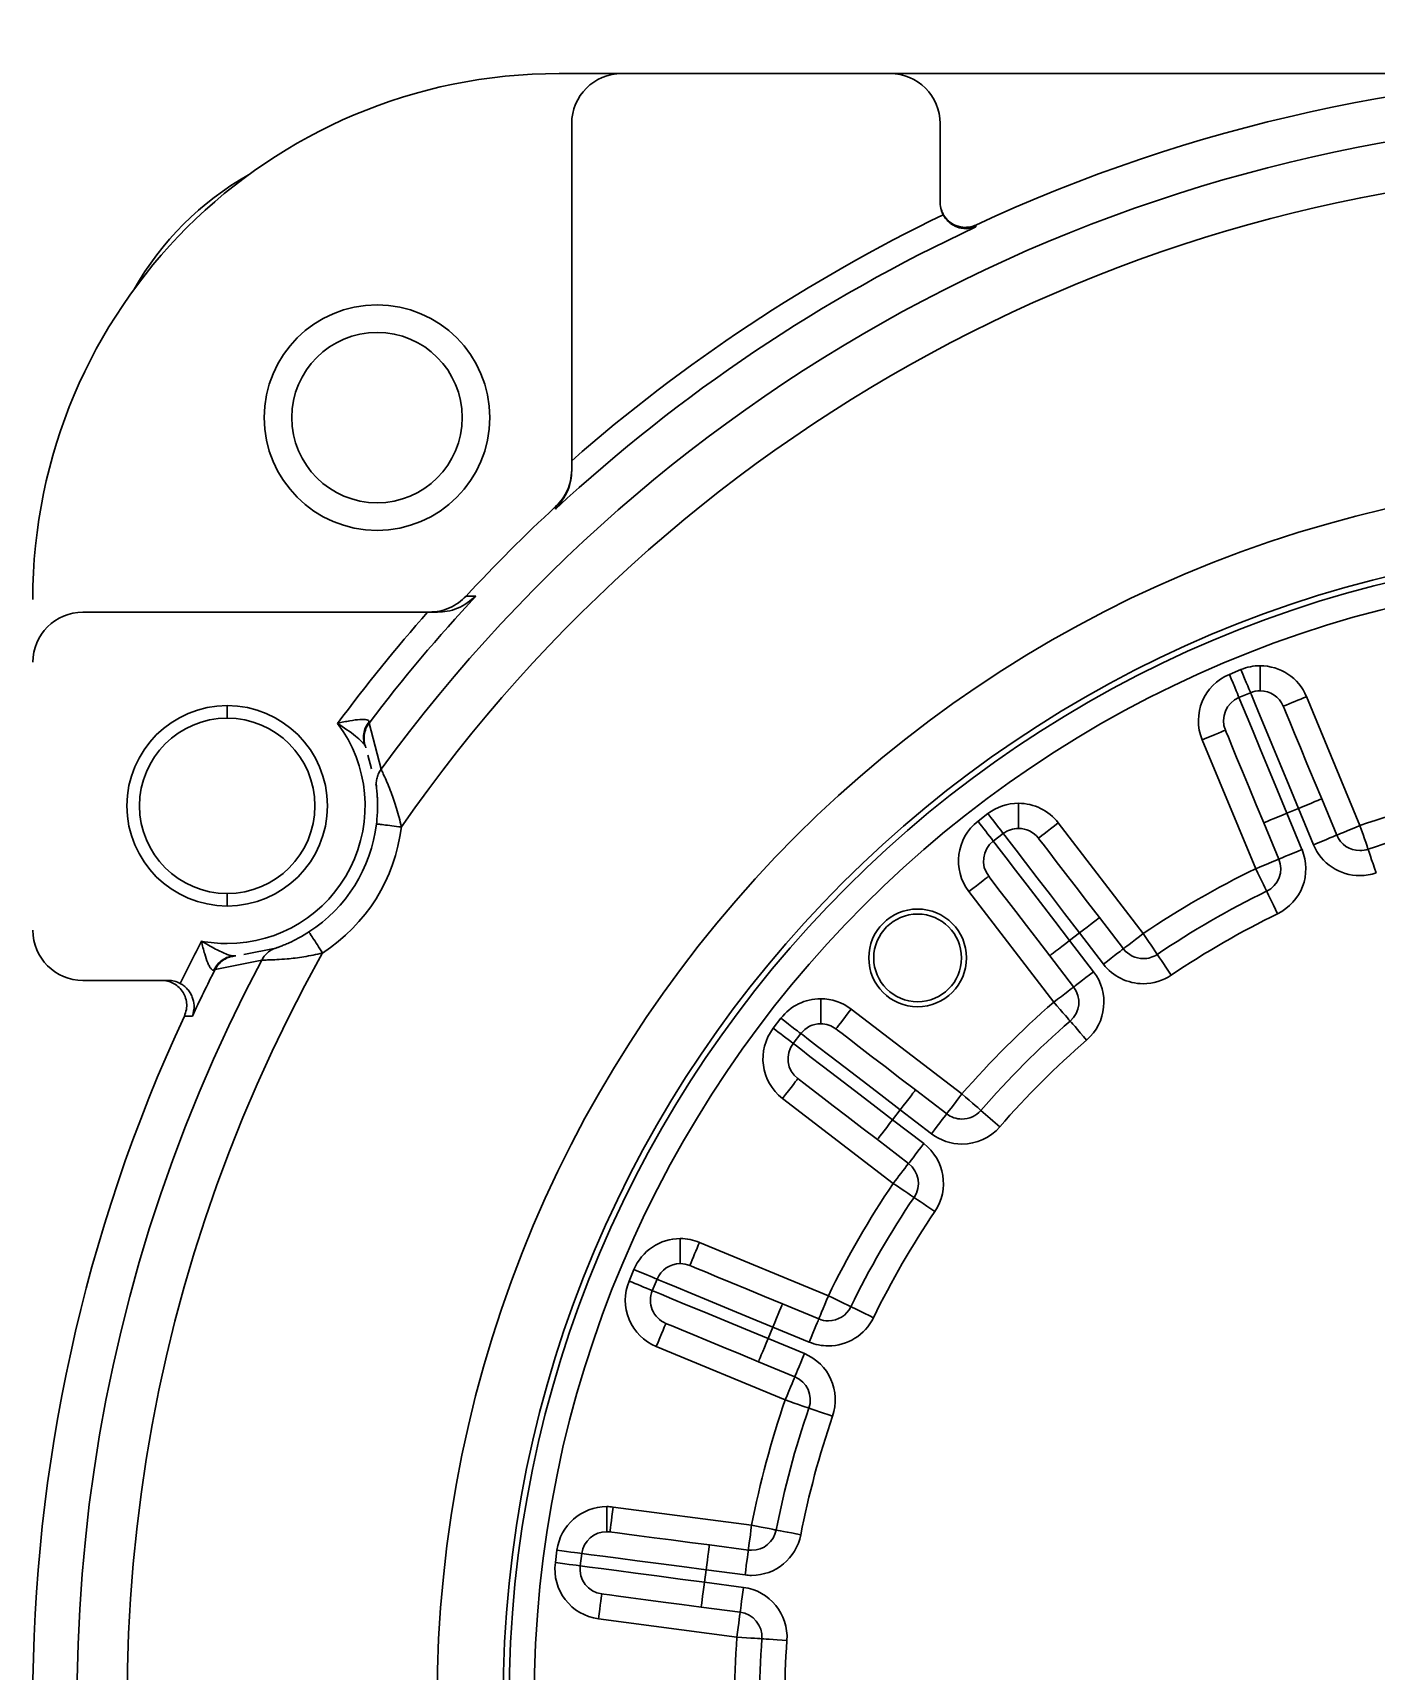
# Model space of a CAD drawing. Header units: millimetres. Extents: x -2601 to 21461, y 11492 to 21077.
# Drawn here: x -145.3 to -91.7, y 15407.9 to 15473.3 of the extents above; entities that cross this region are included whole.
import ezdxf

# ---------------------------------------------------------------- set-up
doc = ezdxf.new("R2010")
doc.units = ezdxf.units.MM

msp = doc.modelspace()

# ---------------------------------------------------------------- linework, layer by layer
at = {"color": 161, "lineweight": 30, "true_color": 0x67adff}
for p, q in [((-121.795, 15471.701), (-124.296, 15471.701)), ((-111.096, 15471.701), (-121.795, 15471.701)), ((-49.495, 15471.701), (-111.096, 15471.701)), ((-123.796, 15469.701), (-123.796, 15456.241)), ((-109.096, 15466.539), (-109.096, 15469.701)), ((-128.008, 15450.843), (-127.615, 15450.838)), ((-129.543, 15450.201), (-143.296, 15450.201)), ((-96.329, 15447.061), (-96.329, 15448.061)), ((-97.556, 15447.718), (-97.094, 15447.909)), ((-96.711, 15446.985), (-97.173, 15446.794)), ((-94.481, 15446.827), (-92.35, 15441.682)), ((-137.539, 15446.47), (-137.539, 15445.97)), ((-131.877, 15445.774), (-131.401, 15443.931)), ((-132.075, 15444.916), (-132.094, 15445.083)), ((-96.507, 15439.96), (-98.638, 15445.105)), ((-131.78, 15443.947), (-131.925, 15444.49)), ((-131.586, 15443.218), (-131.612, 15443.316)), ((-93.274, 15441.299), (-93.874, 15442.748)), ((-107.584, 15441.853), (-107.187, 15442.157)), ((-105.97, 15441.57), (-105.97, 15442.57)), ((-94.798, 15442.366), (-95.26, 15442.174)), ((-95.26, 15442.174), (-94.66, 15440.725)), ((-94.198, 15440.917), (-94.798, 15442.366)), ((-104.383, 15441.788), (-100.993, 15437.37)), ((-96.184, 15441.792), (-95.584, 15440.343)), ((-106.579, 15441.364), (-106.975, 15441.059)), ((-137.539, 15438.47), (-137.539, 15438.97)), ((-104.563, 15434.631), (-107.953, 15439.048)), ((-101.786, 15436.761), (-102.742, 15438.006)), ((-103.534, 15437.397), (-103.931, 15437.093)), ((-103.931, 15437.093), (-102.977, 15435.848)), ((-102.58, 15436.153), (-103.534, 15437.397)), ((-136.161, 15436.313), (-138.026, 15435.933)), ((-136.88, 15436.541), (-135.602, 15436.792)), ((-104.725, 15436.484), (-103.77, 15435.239)), ((-143.296, 15435.501), (-139.891, 15435.501)), ((-113.861, 15433.771), (-113.861, 15434.771)), ((-112.644, 15434.358), (-108.226, 15430.968)), ((-138.928, 15434.078), (-139.248, 15434.08)), ((-115.752, 15433.592), (-115.448, 15433.989)), ((-114.654, 15433.38), (-114.959, 15432.983)), ((-108.835, 15430.175), (-110.079, 15431.13)), ((-110.965, 15427.398), (-115.383, 15430.788)), ((-110.688, 15430.336), (-110.992, 15429.94)), ((-109.443, 15429.382), (-110.688, 15430.336)), ((-110.992, 15429.94), (-109.748, 15428.985)), ((-111.601, 15429.146), (-110.357, 15428.192)), ((-119.465, 15424.196), (-119.465, 15425.196)), ((-118.699, 15425.043), (-113.555, 15422.912)), ((-121.504, 15423.499), (-121.312, 15423.961)), ((-120.389, 15423.578), (-120.58, 15423.116)), ((-113.938, 15421.989), (-115.387, 15422.589)), ((-115.769, 15421.665), (-115.961, 15421.203)), ((-115.961, 15421.203), (-114.512, 15420.603)), ((-114.32, 15421.065), (-115.769, 15421.665)), ((-115.277, 15418.755), (-120.422, 15420.886)), ((-116.343, 15420.279), (-114.894, 15419.679)), ((-122.4, 15413.496), (-122.4, 15414.496)), ((-122.138, 15414.479), (-116.617, 15413.752)), ((-124.448, 15412.261), (-124.382, 15412.757)), ((-123.391, 15412.626), (-123.456, 15412.131)), ((-116.748, 15412.761), (-118.303, 15412.965)), ((-118.434, 15411.974), (-118.499, 15411.478)), ((-116.879, 15411.769), (-118.434, 15411.974)), ((-118.499, 15411.478), (-116.944, 15411.273)), ((-117.205, 15409.29), (-122.726, 15410.017)), ((-118.629, 15410.487), (-117.074, 15410.282))]:
    msp.add_line(p, q, dxfattribs=at)
at = {"color": 161, "lineweight": 30, "true_color": 0x67adff, "flags": 128}
for points in [[(-97.173, 15446.794), (-97.181, 15446.812), (-97.203, 15446.864), (-97.238, 15446.949), (-97.286, 15447.064), (-97.343, 15447.204), (-97.41, 15447.364), (-97.482, 15447.537), (-97.556, 15447.718)], [(-97.094, 15447.909), (-97.019, 15447.729), (-96.947, 15447.555), (-96.882, 15447.396), (-96.823, 15447.256), (-96.776, 15447.141), (-96.741, 15447.055), (-96.719, 15447.003), (-96.711, 15446.985)], [(-95.26, 15442.174), (-95.633, 15443.076), (-95.992, 15443.942), (-96.323, 15444.741), (-96.613, 15445.441), (-96.851, 15446.015), (-97.028, 15446.442), (-97.137, 15446.705), (-97.173, 15446.794)], [(-96.711, 15446.985), (-96.675, 15446.896), (-96.566, 15446.633), (-96.389, 15446.207), (-96.151, 15445.632), (-95.861, 15444.932), (-95.53, 15444.133), (-95.171, 15443.267), (-94.798, 15442.366)], [(-95.405, 15446.444), (-95.375, 15446.373), (-95.289, 15446.163), (-95.147, 15445.821), (-94.957, 15445.362), (-94.724, 15444.802), (-94.46, 15444.163), (-94.173, 15443.469), (-93.874, 15442.748)], [(-98.638, 15445.105), (-98.458, 15445.179), (-98.285, 15445.251), (-98.125, 15445.317), (-97.985, 15445.375), (-97.87, 15445.423), (-97.785, 15445.458), (-97.732, 15445.48), (-97.715, 15445.487)], [(-96.184, 15441.792), (-96.483, 15442.513), (-96.77, 15443.206), (-97.034, 15443.845), (-97.266, 15444.405), (-97.457, 15444.864), (-97.598, 15445.206), (-97.685, 15445.416), (-97.715, 15445.487)], [(-94.798, 15442.366), (-94.618, 15442.44), (-94.445, 15442.512), (-94.285, 15442.578), (-94.145, 15442.636), (-94.03, 15442.684), (-93.944, 15442.719), (-93.892, 15442.741), (-93.874, 15442.748)], [(-107.187, 15442.157), (-107.068, 15442.002), (-106.954, 15441.853), (-106.849, 15441.716), (-106.757, 15441.596), (-106.681, 15441.497), (-106.625, 15441.424), (-106.59, 15441.379), (-106.579, 15441.364)], [(-96.184, 15441.792), (-96.166, 15441.799), (-96.113, 15441.821), (-96.028, 15441.856), (-95.913, 15441.904), (-95.773, 15441.962), (-95.613, 15442.028), (-95.44, 15442.1), (-95.26, 15442.174)], [(-105.176, 15441.179), (-105.161, 15441.191), (-105.116, 15441.225), (-105.043, 15441.282), (-104.944, 15441.357), (-104.824, 15441.45), (-104.687, 15441.555), (-104.538, 15441.669), (-104.383, 15441.788)], [(-92.35, 15441.682), (-92.53, 15441.607), (-92.704, 15441.536), (-92.863, 15441.469), (-93.003, 15441.411), (-93.118, 15441.364), (-93.203, 15441.328), (-93.256, 15441.307), (-93.274, 15441.299)], [(-92.024, 15440.737), (-92.03, 15440.755), (-92.049, 15440.809), (-92.079, 15440.896), (-92.119, 15441.013), (-92.169, 15441.157), (-92.225, 15441.32), (-92.286, 15441.498), (-92.35, 15441.682)], [(-103.931, 15437.093), (-104.525, 15437.866), (-105.096, 15438.611), (-105.623, 15439.296), (-106.084, 15439.898), (-106.462, 15440.391), (-106.744, 15440.757), (-106.917, 15440.983), (-106.975, 15441.059)], [(-106.579, 15441.364), (-106.52, 15441.288), (-106.347, 15441.062), (-106.066, 15440.695), (-105.687, 15440.202), (-105.226, 15439.601), (-104.699, 15438.915), (-104.129, 15438.171), (-103.534, 15437.397)], [(-105.176, 15441.179), (-105.13, 15441.118), (-104.991, 15440.938), (-104.766, 15440.644), (-104.463, 15440.25), (-104.094, 15439.769), (-103.673, 15439.22), (-103.216, 15438.625), (-102.742, 15438.006)], [(-93.274, 15441.299), (-93.292, 15441.292), (-93.344, 15441.27), (-93.43, 15441.235), (-93.544, 15441.187), (-93.684, 15441.129), (-93.844, 15441.063), (-94.017, 15440.991), (-94.198, 15440.917)], [(-95.584, 15440.343), (-95.601, 15440.335), (-95.654, 15440.313), (-95.739, 15440.278), (-95.854, 15440.231), (-95.994, 15440.173), (-96.154, 15440.106), (-96.327, 15440.035), (-96.507, 15439.96)], [(-94.66, 15440.725), (-94.84, 15440.651), (-95.013, 15440.579), (-95.173, 15440.513), (-95.313, 15440.455), (-95.428, 15440.407), (-95.513, 15440.372), (-95.566, 15440.35), (-95.584, 15440.343)], [(-91.698, 15439.791), (-91.762, 15439.976), (-91.823, 15440.153), (-91.88, 15440.316), (-91.929, 15440.46), (-91.969, 15440.577), (-91.999, 15440.665), (-92.018, 15440.718), (-92.024, 15440.737)], [(-107.953, 15439.048), (-107.798, 15439.167), (-107.65, 15439.281), (-107.512, 15439.387), (-107.392, 15439.479), (-107.293, 15439.555), (-107.22, 15439.611), (-107.175, 15439.646), (-107.16, 15439.657)], [(-104.725, 15436.484), (-105.2, 15437.103), (-105.656, 15437.698), (-106.077, 15438.247), (-106.447, 15438.728), (-106.749, 15439.122), (-106.974, 15439.416), (-107.113, 15439.596), (-107.16, 15439.657)], [(-96.507, 15439.96), (-96.422, 15439.785), (-96.34, 15439.616), (-96.264, 15439.461), (-96.198, 15439.324), (-96.143, 15439.213), (-96.103, 15439.129), (-96.078, 15439.078), (-96.069, 15439.061)], [(-95.631, 15438.162), (-95.717, 15438.337), (-95.799, 15438.506), (-95.875, 15438.662), (-95.941, 15438.798), (-95.996, 15438.91), (-96.036, 15438.993), (-96.061, 15439.044), (-96.069, 15439.061)], [(-103.534, 15437.397), (-103.38, 15437.516), (-103.231, 15437.63), (-103.094, 15437.735), (-102.974, 15437.827), (-102.875, 15437.903), (-102.802, 15437.959), (-102.756, 15437.994), (-102.742, 15438.006)], [(-104.725, 15436.484), (-104.709, 15436.496), (-104.664, 15436.53), (-104.591, 15436.586), (-104.492, 15436.662), (-104.372, 15436.754), (-104.235, 15436.86), (-104.086, 15436.974), (-103.931, 15437.093)], [(-100.993, 15437.37), (-101.148, 15437.251), (-101.297, 15437.137), (-101.434, 15437.032), (-101.554, 15436.94), (-101.653, 15436.864), (-101.726, 15436.808), (-101.771, 15436.773), (-101.786, 15436.761)], [(-100.434, 15436.541), (-100.445, 15436.557), (-100.476, 15436.604), (-100.528, 15436.681), (-100.598, 15436.784), (-100.683, 15436.91), (-100.779, 15437.053), (-100.884, 15437.208), (-100.993, 15437.37)], [(-101.786, 15436.761), (-101.802, 15436.75), (-101.847, 15436.715), (-101.92, 15436.659), (-102.019, 15436.583), (-102.139, 15436.491), (-102.276, 15436.386), (-102.425, 15436.271), (-102.58, 15436.153)], [(-99.874, 15435.712), (-99.983, 15435.874), (-100.088, 15436.03), (-100.185, 15436.173), (-100.27, 15436.298), (-100.339, 15436.402), (-100.391, 15436.478), (-100.423, 15436.525), (-100.434, 15436.541)], [(-102.977, 15435.848), (-103.131, 15435.729), (-103.28, 15435.615), (-103.417, 15435.51), (-103.537, 15435.418), (-103.636, 15435.342), (-103.709, 15435.286), (-103.755, 15435.251), (-103.77, 15435.239)], [(-103.77, 15435.239), (-103.785, 15435.228), (-103.83, 15435.193), (-103.904, 15435.137), (-104.002, 15435.061), (-104.122, 15434.969), (-104.26, 15434.864), (-104.409, 15434.75), (-104.563, 15434.631)], [(-113.252, 15433.565), (-113.241, 15433.58), (-113.206, 15433.625), (-113.149, 15433.698), (-113.074, 15433.797), (-112.982, 15433.917), (-112.876, 15434.054), (-112.762, 15434.203), (-112.644, 15434.358)], [(-104.563, 15434.631), (-104.435, 15434.483), (-104.312, 15434.342), (-104.199, 15434.211), (-104.1, 15434.097), (-104.018, 15434.003), (-103.957, 15433.933), (-103.92, 15433.89), (-103.907, 15433.876)], [(-115.448, 15433.989), (-115.293, 15433.87), (-115.144, 15433.756), (-115.007, 15433.651), (-114.887, 15433.558), (-114.788, 15433.483), (-114.715, 15433.426), (-114.67, 15433.392), (-114.654, 15433.38)], [(-113.252, 15433.565), (-113.191, 15433.518), (-113.011, 15433.379), (-112.717, 15433.154), (-112.323, 15432.852), (-111.842, 15432.483), (-111.293, 15432.062), (-110.698, 15431.605), (-110.079, 15431.13)], [(-103.251, 15433.121), (-103.38, 15433.268), (-103.503, 15433.41), (-103.616, 15433.54), (-103.715, 15433.655), (-103.797, 15433.749), (-103.857, 15433.818), (-103.895, 15433.861), (-103.907, 15433.876)], [(-110.992, 15429.94), (-111.766, 15430.533), (-112.51, 15431.104), (-113.196, 15431.631), (-113.797, 15432.092), (-114.29, 15432.47), (-114.657, 15432.752), (-114.883, 15432.925), (-114.959, 15432.983)], [(-114.654, 15433.38), (-114.578, 15433.322), (-114.353, 15433.148), (-113.986, 15432.867), (-113.492, 15432.489), (-112.891, 15432.027), (-112.206, 15431.501), (-111.461, 15430.93), (-110.688, 15430.336)], [(-115.383, 15430.788), (-115.264, 15430.943), (-115.15, 15431.092), (-115.045, 15431.229), (-114.952, 15431.349), (-114.877, 15431.448), (-114.82, 15431.521), (-114.786, 15431.566), (-114.774, 15431.581)], [(-111.601, 15429.146), (-112.22, 15429.621), (-112.815, 15430.078), (-113.364, 15430.499), (-113.845, 15430.868), (-114.239, 15431.171), (-114.533, 15431.396), (-114.713, 15431.535), (-114.774, 15431.581)], [(-110.688, 15430.336), (-110.569, 15430.491), (-110.455, 15430.64), (-110.349, 15430.777), (-110.257, 15430.897), (-110.182, 15430.996), (-110.125, 15431.069), (-110.091, 15431.114), (-110.079, 15431.13)], [(-108.226, 15430.968), (-108.344, 15430.813), (-108.459, 15430.665), (-108.564, 15430.527), (-108.656, 15430.407), (-108.732, 15430.309), (-108.788, 15430.235), (-108.823, 15430.19), (-108.835, 15430.175)], [(-108.226, 15430.968), (-108.078, 15430.84), (-107.937, 15430.717), (-107.806, 15430.604), (-107.692, 15430.504), (-107.598, 15430.423), (-107.528, 15430.362), (-107.486, 15430.325), (-107.471, 15430.312)], [(-111.601, 15429.146), (-111.589, 15429.162), (-111.554, 15429.207), (-111.498, 15429.28), (-111.422, 15429.379), (-111.33, 15429.499), (-111.225, 15429.636), (-111.111, 15429.785), (-110.992, 15429.94)], [(-108.835, 15430.175), (-108.846, 15430.16), (-108.881, 15430.114), (-108.937, 15430.041), (-109.013, 15429.943), (-109.105, 15429.822), (-109.21, 15429.685), (-109.324, 15429.536), (-109.443, 15429.382)], [(-109.748, 15428.985), (-109.866, 15428.83), (-109.98, 15428.681), (-110.086, 15428.544), (-110.178, 15428.424), (-110.254, 15428.325), (-110.31, 15428.252), (-110.345, 15428.207), (-110.357, 15428.192)], [(-110.965, 15427.398), (-110.803, 15427.289), (-110.648, 15427.184), (-110.504, 15427.087), (-110.379, 15427.003), (-110.276, 15426.933), (-110.199, 15426.881), (-110.152, 15426.85), (-110.136, 15426.839)], [(-109.307, 15426.279), (-109.469, 15426.388), (-109.625, 15426.493), (-109.768, 15426.59), (-109.894, 15426.675), (-109.997, 15426.744), (-110.073, 15426.796), (-110.12, 15426.828), (-110.136, 15426.839)], [(-121.312, 15423.961), (-121.132, 15423.886), (-120.959, 15423.815), (-120.799, 15423.748), (-120.659, 15423.69), (-120.544, 15423.643), (-120.459, 15423.607), (-120.406, 15423.586), (-120.389, 15423.578)], [(-119.082, 15424.12), (-119.011, 15424.09), (-118.801, 15424.003), (-118.46, 15423.862), (-118, 15423.671), (-117.44, 15423.439), (-116.801, 15423.175), (-116.108, 15422.887), (-115.387, 15422.589)], [(-115.961, 15421.203), (-116.862, 15421.576), (-117.729, 15421.935), (-118.527, 15422.266), (-119.227, 15422.556), (-119.802, 15422.794), (-120.229, 15422.971), (-120.491, 15423.08), (-120.58, 15423.116)], [(-120.389, 15423.578), (-120.3, 15423.542), (-120.037, 15423.433), (-119.61, 15423.256), (-119.036, 15423.018), (-118.336, 15422.728), (-117.537, 15422.397), (-116.67, 15422.038), (-115.769, 15421.665)], [(-115.769, 15421.665), (-115.695, 15421.845), (-115.623, 15422.018), (-115.557, 15422.178), (-115.499, 15422.318), (-115.451, 15422.433), (-115.416, 15422.519), (-115.394, 15422.571), (-115.387, 15422.589)], [(-113.555, 15422.912), (-113.63, 15422.732), (-113.701, 15422.559), (-113.767, 15422.399), (-113.826, 15422.259), (-113.873, 15422.144), (-113.909, 15422.059), (-113.93, 15422.006), (-113.938, 15421.989)], [(-113.555, 15422.912), (-113.38, 15422.827), (-113.211, 15422.745), (-113.056, 15422.669), (-112.919, 15422.603), (-112.808, 15422.548), (-112.725, 15422.508), (-112.673, 15422.483), (-112.656, 15422.474)], [(-111.757, 15422.036), (-111.933, 15422.122), (-112.101, 15422.204), (-112.256, 15422.28), (-112.393, 15422.346), (-112.505, 15422.401), (-112.588, 15422.441), (-112.639, 15422.466), (-112.656, 15422.474)], [(-120.422, 15420.886), (-120.347, 15421.066), (-120.275, 15421.24), (-120.209, 15421.399), (-120.151, 15421.539), (-120.104, 15421.654), (-120.068, 15421.74), (-120.046, 15421.792), (-120.039, 15421.81)], [(-116.343, 15420.279), (-117.064, 15420.578), (-117.758, 15420.865), (-118.397, 15421.13), (-118.956, 15421.362), (-119.416, 15421.552), (-119.757, 15421.693), (-119.968, 15421.78), (-120.039, 15421.81)], [(-113.938, 15421.989), (-113.945, 15421.971), (-113.967, 15421.918), (-114.002, 15421.833), (-114.05, 15421.718), (-114.108, 15421.578), (-114.174, 15421.418), (-114.246, 15421.245), (-114.32, 15421.065)], [(-116.343, 15420.279), (-116.336, 15420.297), (-116.314, 15420.349), (-116.279, 15420.435), (-116.231, 15420.55), (-116.174, 15420.69), (-116.107, 15420.849), (-116.035, 15421.023), (-115.961, 15421.203)], [(-114.512, 15420.603), (-114.586, 15420.423), (-114.658, 15420.249), (-114.724, 15420.09), (-114.782, 15419.949), (-114.83, 15419.835), (-114.865, 15419.749), (-114.887, 15419.697), (-114.894, 15419.679)], [(-114.894, 15419.679), (-114.902, 15419.661), (-114.923, 15419.609), (-114.959, 15419.523), (-115.006, 15419.408), (-115.064, 15419.268), (-115.131, 15419.109), (-115.202, 15418.935), (-115.277, 15418.755)], [(-115.277, 15418.755), (-115.093, 15418.691), (-114.915, 15418.63), (-114.752, 15418.574), (-114.609, 15418.525), (-114.491, 15418.484), (-114.404, 15418.454), (-114.35, 15418.435), (-114.332, 15418.429)], [(-113.386, 15418.103), (-113.57, 15418.167), (-113.748, 15418.228), (-113.911, 15418.284), (-114.054, 15418.334), (-114.172, 15418.374), (-114.26, 15418.404), (-114.313, 15418.423), (-114.332, 15418.429)], [(-122.269, 15413.487), (-122.267, 15413.506), (-122.259, 15413.563), (-122.247, 15413.654), (-122.231, 15413.778), (-122.211, 15413.928), (-122.188, 15414.099), (-122.164, 15414.285), (-122.138, 15414.479)], [(-122.269, 15413.487), (-122.193, 15413.477), (-121.967, 15413.448), (-121.6, 15413.399), (-121.107, 15413.334), (-120.507, 15413.255), (-119.821, 15413.165), (-119.077, 15413.067), (-118.303, 15412.965)], [(-116.617, 15413.752), (-116.643, 15413.559), (-116.668, 15413.373), (-116.69, 15413.201), (-116.71, 15413.051), (-116.726, 15412.928), (-116.738, 15412.836), (-116.746, 15412.78), (-116.748, 15412.761)], [(-116.617, 15413.752), (-116.426, 15413.715), (-116.242, 15413.679), (-116.072, 15413.646), (-115.923, 15413.617), (-115.801, 15413.593), (-115.711, 15413.576), (-115.655, 15413.565), (-115.636, 15413.561)], [(-114.654, 15413.371), (-114.846, 15413.408), (-115.03, 15413.444), (-115.199, 15413.477), (-115.348, 15413.506), (-115.47, 15413.529), (-115.561, 15413.547), (-115.617, 15413.558), (-115.636, 15413.561)], [(-124.382, 15412.757), (-124.189, 15412.731), (-124.003, 15412.707), (-123.832, 15412.684), (-123.681, 15412.665), (-123.558, 15412.648), (-123.466, 15412.636), (-123.41, 15412.629), (-123.391, 15412.626)], [(-123.391, 15412.626), (-123.296, 15412.614), (-123.014, 15412.577), (-122.556, 15412.516), (-121.939, 15412.435), (-121.188, 15412.336), (-120.331, 15412.224), (-119.401, 15412.101), (-118.434, 15411.974)], [(-118.434, 15411.974), (-118.408, 15412.167), (-118.384, 15412.353), (-118.361, 15412.525), (-118.341, 15412.675), (-118.325, 15412.798), (-118.313, 15412.89), (-118.305, 15412.946), (-118.303, 15412.965)], [(-116.748, 15412.761), (-116.751, 15412.741), (-116.758, 15412.685), (-116.77, 15412.593), (-116.786, 15412.47), (-116.806, 15412.32), (-116.829, 15412.149), (-116.853, 15411.962), (-116.879, 15411.769)], [(-123.456, 15412.131), (-123.475, 15412.133), (-123.532, 15412.141), (-123.623, 15412.153), (-123.747, 15412.169), (-123.897, 15412.189), (-124.068, 15412.211), (-124.254, 15412.236), (-124.448, 15412.261)], [(-118.499, 15411.478), (-119.466, 15411.605), (-120.396, 15411.728), (-121.253, 15411.841), (-122.004, 15411.94), (-122.621, 15412.021), (-123.079, 15412.081), (-123.361, 15412.118), (-123.456, 15412.131)], [(-118.629, 15410.487), (-118.627, 15410.506), (-118.62, 15410.562), (-118.607, 15410.654), (-118.591, 15410.777), (-118.572, 15410.927), (-118.549, 15411.099), (-118.524, 15411.285), (-118.499, 15411.478)], [(-122.726, 15410.017), (-122.7, 15410.211), (-122.676, 15410.397), (-122.653, 15410.568), (-122.633, 15410.718), (-122.617, 15410.842), (-122.605, 15410.933), (-122.598, 15410.99), (-122.595, 15411.009)], [(-118.629, 15410.487), (-119.403, 15410.588), (-120.147, 15410.686), (-120.833, 15410.777), (-121.434, 15410.856), (-121.927, 15410.921), (-122.293, 15410.969), (-122.519, 15410.999), (-122.595, 15411.009)], [(-116.944, 15411.273), (-116.969, 15411.08), (-116.994, 15410.894), (-117.017, 15410.723), (-117.036, 15410.572), (-117.052, 15410.449), (-117.064, 15410.357), (-117.072, 15410.301), (-117.074, 15410.282)], [(-117.074, 15410.282), (-117.077, 15410.263), (-117.084, 15410.206), (-117.096, 15410.115), (-117.112, 15409.992), (-117.132, 15409.841), (-117.155, 15409.67), (-117.18, 15409.484), (-117.205, 15409.29)], [(-117.205, 15409.29), (-117.01, 15409.277), (-116.823, 15409.264), (-116.651, 15409.252), (-116.5, 15409.241), (-116.376, 15409.232), (-116.283, 15409.226), (-116.226, 15409.222), (-116.207, 15409.22)], [(-115.21, 15409.15), (-115.404, 15409.164), (-115.592, 15409.177), (-115.764, 15409.189), (-115.915, 15409.2), (-116.039, 15409.209), (-116.132, 15409.215), (-116.188, 15409.219), (-116.207, 15409.22)]]:
    msp.add_lwpolyline(points, dxfattribs=at)
at = {"color": 161, "lineweight": 30, "true_color": 0x67adff}
msp.add_circle((-131.561, 15457.966), 3.4, dxfattribs=at)
for centre, radius, start, end in [((-80.296, 15406.701), 95, 98.32066, 350.60976), ((-80.296, 15406.701), 94, 90, 350.50895), ((-124.296, 15450.701), 21, 90, 180), ((-121.796, 15469.701), 2, 90, 180), ((-111.096, 15469.701), 2, 0, 90), ((-80.296, 15406.701), 65, 90, 114.91114), ((-80.296, 15406.701), 63.228, 90, 143.92638), ((-130.796, 15457.201), 12, 119.40927, 150.59073), ((-80.296, 15406.701), 61.231, 90, 145.22413), ((-80.296, 15406.701), 65.928, 115.7869, 131.28544), ((-80.296, 15406.701), 64.929, 114.9402, 132.83184), ((-131.561, 15457.966), 4.5, 90, 270), ((-131.561, 15457.966), 4.5, 270, 90), ((-80.296, 15406.701), 48.871, 90, 270), ((-80.296, 15406.701), 65, 132.77479, 137.22521), ((-80.296, 15406.701), 46.237, 90, 270), ((-80.296, 15406.701), 46, 90, 270), ((-80.296, 15406.701), 45, 90, 270), ((-80.296, 15406.701), 64.709, 136.99264, 142.85597), ((-143.296, 15448.201), 2, 90, 180), ((-80.296, 15406.701), 65.708, 138.54581, 143.52532), ((-96.329, 15446.061), 2, 90, 112.5), ((-96.329, 15446.061), 2, 22.5, 90), ((-96.791, 15445.87), 2, 112.5, 202.5), ((-96.791, 15445.87), 1, 112.5, 202.5), ((-96.329, 15446.061), 1, 90, 112.5), ((-96.329, 15446.061), 1, 22.5, 90), ((-11.142, 15244.261), 219.039, 112.36298, 112.62461), ((-137.539, 15442.47), 4, 90, 270), ((-137.539, 15442.47), 4, 270, 90), ((-137.539, 15442.47), 3.5, 90, 270), ((-137.539, 15442.47), 3.5, 270, 90), ((-137.539, 15442.47), 5.5, 270, 36.76133), ((-80.296, 15406.701), 37, 100.98635, 109.01365), ((-105.97, 15440.57), 2, 90, 127.5), ((-105.97, 15440.57), 2, 37.5, 90), ((-137.539, 15442.47), 6, 302.93408, 353.06592), ((-137.539, 15442.47), 7, 302.93408, 353.06356), ((-106.366, 15440.266), 2, 127.5, 217.5), ((-191.506, 15376.859), 106.147, 37.21628, 37.75595), ((-105.97, 15440.57), 1, 90, 127.5), ((-105.97, 15440.57), 1, 37.5, 90), ((-80.296, 15406.701), 36, 100.98635, 109.01365), ((-106.366, 15440.266), 1, 127.5, 217.5), ((-92.35, 15441.682), 2, 202.5, 270), ((-92.35, 15441.682), 1, 202.5, 270), ((-96.507, 15439.96), 1, 295.98635, 22.5), ((-96.507, 15439.96), 2, 295.98635, 22.5), ((-92.35, 15441.682), 1, 270, 289.01365), ((-80.296, 15406.701), 37, 115.98635, 124.01365), ((-92.35, 15441.682), 2, 270, 289.01365), ((-80.296, 15406.701), 36, 115.98635, 124.01365), ((-109.994, 15436.399), 1.95, 90, 270), ((-109.994, 15436.399), 1.75, 90, 270), ((-109.994, 15436.399), 1.95, 270, 90), ((-109.994, 15436.399), 1.75, 270, 90), ((-80.296, 15406.701), 35, 115.98635, 124.01365), ((-143.296, 15437.501), 2, 180, 270), ((-80.296, 15406.701), 65.708, 152.47468, 154.12106), ((-137.539, 15442.47), 5.5, 259.23867, 270), ((-80.296, 15406.701), 63.228, 152.07362, 233.92638), ((-80.296, 15406.701), 61.231, 150.77611, 235.22389), ((-100.993, 15437.37), 1, 217.5, 270), ((-100.993, 15437.37), 1, 270, 304.01365), ((-80.296, 15406.701), 64.709, 153.14403, 154.97051), ((-104.563, 15434.631), 2, 310.98635, 37.5), ((-100.993, 15437.37), 2, 217.5, 270), ((-100.993, 15437.37), 2, 270, 304.01365), ((-104.563, 15434.631), 1, 310.98635, 37.5), ((-113.861, 15432.771), 2, 90, 142.5), ((-113.861, 15432.771), 2, 52.5, 90), ((-80.296, 15406.701), 37, 130.98635, 139.01365), ((-80.296, 15406.701), 65, 155.08859, 204.91114), ((-114.165, 15432.375), 2, 142.5, 232.5), ((-252.089, 15255.064), 224.633, 52.37695, 52.63203), ((-113.861, 15432.771), 1, 90, 142.5), ((-113.861, 15432.771), 1, 52.5, 90), ((-80.296, 15406.701), 36, 130.98635, 139.01365), ((-114.165, 15432.375), 1, 142.5, 232.5), ((-80.296, 15406.701), 35, 130.98635, 139.01365), ((-108.226, 15430.968), 1, 270, 319.01365), ((107.115, 15676.507), 326.587, 228.92426, 229.0997), ((-108.226, 15430.968), 1, 232.5, 270), ((-108.226, 15430.968), 2, 270, 319.01365), ((-110.965, 15427.398), 2, 325.98635, 52.5), ((-108.226, 15430.968), 2, 232.5, 270), ((-63.986, 15392.001), 58.822, 142.029, 143.00292), ((-110.965, 15427.398), 1, 325.98635, 52.5), ((-80.296, 15406.701), 37, 145.98635, 154.01365), ((-80.296, 15406.701), 36, 145.98635, 154.01365), ((-80.296, 15406.701), 35, 145.98635, 154.01365), ((-119.465, 15423.196), 2, 90, 157.5), ((-119.465, 15423.196), 2, 67.5, 90), ((114.817, 15327.721), 252.985, 157.37511, 157.60161), ((-119.465, 15423.196), 1, 90, 157.5), ((-119.465, 15423.196), 1, 67.5, 90), ((-119.656, 15422.734), 2, 157.5, 247.5), ((-204.842, 15220.934), 219.039, 67.37539, 67.63702), ((-119.656, 15422.734), 1, 157.5, 247.5), ((-113.555, 15422.912), 1, 270, 334.01365), ((-113.555, 15422.912), 1, 247.5, 270), ((-113.555, 15422.912), 2, 270, 334.01365), ((-115.277, 15418.755), 2, 340.98635, 67.5), ((-113.555, 15422.912), 2, 247.5, 270), ((-115.277, 15418.755), 1, 340.98635, 67.5), ((-80.296, 15406.701), 37, 160.98635, 169.01365), ((-80.296, 15406.701), 36, 160.98635, 169.01365), ((-80.296, 15406.701), 35, 160.98635, 169.01365), ((-122.399, 15412.496), 2, 90, 172.5), ((-122.399, 15412.496), 2, 82.5, 90), ((-122.399, 15412.496), 1, 90, 172.5), ((-122.399, 15412.496), 1, 82.5, 90), ((-116.618, 15413.752), 1, 270, 349.01365), ((-116.618, 15413.752), 2, 270, 349.01365), ((-116.618, 15413.752), 1, 262.5, 270), ((-122.465, 15412), 2, 172.5, 262.5), ((-122.465, 15412), 1, 172.5, 262.5), ((-116.618, 15413.752), 2, 262.5, 270), ((-117.205, 15409.29), 2, 355.98635, 82.5), ((-117.205, 15409.29), 1, 355.98635, 82.5), ((-80.296, 15406.701), 37, 175.98635, 184.01365), ((-80.296, 15406.701), 36, 175.98635, 184.01365), ((-80.296, 15406.701), 35, 175.98635, 184.01365)]:
    msp.add_arc(centre, radius, start, end, dxfattribs=at)
for points, knots in [([(-109.096, 15466.539), (-109.089, 15466.442), (-109.076, 15466.276), (-109.006, 15466.126), (-108.976, 15466.063)], [0, 0, 0, 0, 0.581846, 1, 1, 1, 1]), ([(-109.062, 15466.309), (-109.042, 15466.245), (-108.989, 15466.076), (-108.839, 15465.874), (-108.65, 15465.72), (-108.417, 15465.595), (-108.223, 15465.574), (-108.095, 15465.56)], [0, 0, 0, 0, 0.152974, 0.403652, 0.559199, 0.710532, 1, 1, 1, 1]), ([(-107.674, 15465.575), (-107.801, 15465.54), (-108.036, 15465.475), (-108.366, 15465.542), (-108.6, 15465.658), (-108.75, 15465.772), (-108.88, 15465.906), (-108.945, 15466.012), (-108.976, 15466.063)], [0, 0, 0, 0, 0.302588, 0.565757, 0.687122, 0.797625, 0.90109, 1, 1, 1, 1]), ([(-108.095, 15465.56), (-108.023, 15465.564), (-107.877, 15465.572), (-107.742, 15465.626), (-107.675, 15465.653)], [0, 0, 0, 0, 0.5003922, 1, 1, 1, 1]), ([(-107.674, 15465.575), (-107.675, 15465.59), (-107.675, 15465.616), (-107.675, 15465.642), (-107.675, 15465.653)], [0, 0, 0, 0, 0.560156, 1, 1, 1, 1]), ([(-124.439, 15454.413), (-124.343, 15454.512), (-124.151, 15454.711), (-123.959, 15455.063), (-123.823, 15455.455), (-123.805, 15455.73), (-123.796, 15455.882)], [0, 0, 0, 0, 0.2504355, 0.5004344, 0.7254839, 1, 1, 1, 1]), ([(-123.796, 15455.854), (-123.803, 15455.724), (-123.82, 15455.442), (-123.986, 15454.88), (-124.254, 15454.546), (-124.438, 15454.317)], [0, 0, 0, 0, 0.208143, 0.4548, 1, 1, 1, 1]), ([(-123.796, 15456.241), (-123.796, 15456.168), (-123.796, 15456.037), (-123.796, 15455.909), (-123.796, 15455.854)], [0, 0, 0, 0, 0.563634, 1, 1, 1, 1]), ([(-124.438, 15454.317), (-124.438, 15454.335), (-124.438, 15454.367), (-124.438, 15454.399), (-124.439, 15454.413)], [0, 0, 0, 0, 0.560158, 1, 1, 1, 1]), ([(-129.476, 15450.201), (-129.339, 15450.209), (-129.064, 15450.225), (-128.67, 15450.357), (-128.306, 15450.557), (-128.107, 15450.748), (-128.008, 15450.843)], [0, 0, 0, 0, 0.250087, 0.500005, 0.750005, 1, 1, 1, 1]), ([(-127.615, 15450.838), (-127.844, 15450.655), (-128.177, 15450.389), (-128.738, 15450.225), (-129.02, 15450.208), (-129.148, 15450.201)], [0, 0, 0, 0, 0.5449799, 0.7920086, 1, 1, 1, 1]), ([(-129.148, 15450.201), (-129.221, 15450.201), (-129.351, 15450.201), (-129.484, 15450.201), (-129.543, 15450.201)], [0, 0, 0, 0, 0.5555577, 1, 1, 1, 1]), ([(-133.133, 15445.762), (-132.969, 15445.799), (-132.664, 15445.868), (-132.306, 15445.915), (-132.088, 15445.918), (-131.971, 15445.904), (-131.896, 15445.873), (-131.885, 15445.838), (-131.88, 15445.82)], [0, 0, 0, 0, 0.310757, 0.576736, 0.698268, 0.806736, 0.904066, 1, 1, 1, 1]), ([(-132.027, 15444.84), (-132.043, 15444.87), (-132.077, 15444.931), (-132.201, 15445.068), (-132.532, 15445.356), (-132.884, 15445.594), (-133.133, 15445.762)], [0, 0, 0, 0, 0.098834, 0.203869, 0.437587, 1, 1, 1, 1]), ([(-132.027, 15444.84), (-132.054, 15444.92), (-132.109, 15445.083), (-132.102, 15445.347), (-132.031, 15445.603), (-131.929, 15445.749), (-131.88, 15445.82)], [0, 0, 0, 0, 0.245404, 0.500018, 0.754575, 1, 1, 1, 1]), ([(-132.003, 15444.785), (-132.03, 15444.866), (-132.085, 15445.032), (-132.083, 15445.297), (-132.018, 15445.555), (-131.923, 15445.701), (-131.877, 15445.774)], [0, 0, 0, 0, 0.246234, 0.500003, 0.753742, 1, 1, 1, 1]), ([(-131.88, 15445.82), (-131.879, 15445.808), (-131.877, 15445.786), (-131.877, 15445.778), (-131.877, 15445.774)], [0, 0, 0, 0, 0.509814, 1, 1, 1, 1]), ([(-132.003, 15444.785), (-132.005, 15444.79), (-132.01, 15444.8), (-132.022, 15444.828), (-132.027, 15444.84)], [0, 0, 0, 0, 0.560694, 1, 1, 1, 1]), ([(-131.586, 15443.218), (-131.59, 15443.281), (-131.599, 15443.406), (-131.567, 15443.594), (-131.503, 15443.773), (-131.435, 15443.879), (-131.401, 15443.931)], [0, 0, 0, 0, 0.247928, 0.500114, 0.752312, 1, 1, 1, 1]), ([(-131.401, 15443.931), (-131.39, 15443.909), (-131.368, 15443.864), (-131.266, 15443.643), (-131.139, 15443.352), (-130.974, 15442.939), (-130.766, 15442.36), (-130.65, 15441.874), (-130.59, 15441.625)], [0, 0, 0, 0, 0.149914, 0.301668, 0.430668, 0.563126, 0.77554, 1, 1, 1, 1]), ([(-131.586, 15443.218), (-131.585, 15443.209), (-131.582, 15443.191), (-131.571, 15443.1), (-131.559, 15442.966), (-131.542, 15442.72), (-131.531, 15442.303), (-131.565, 15441.942), (-131.583, 15441.746)], [0, 0, 0, 0, 0.1028445, 0.2074448, 0.3212412, 0.4393169, 0.6947147, 1, 1, 1, 1]), ([(-131.583, 15441.746), (-131.568, 15441.744), (-131.538, 15441.74), (-131.309, 15441.712), (-130.98, 15441.673), (-130.72, 15441.641), (-130.59, 15441.625)], [0, 0, 0, 0, 0.249905, 0.500055, 0.750143, 1, 1, 1, 1]), ([(-138.566, 15437.067), (-138.526, 15436.895), (-138.455, 15436.589), (-138.337, 15436.249), (-138.248, 15436.058), (-138.183, 15435.96), (-138.123, 15435.906), (-138.086, 15435.912), (-138.069, 15435.915)], [0, 0, 0, 0, 0.325961, 0.578629, 0.700103, 0.807694, 0.907522, 1, 1, 1, 1]), ([(-138.566, 15437.067), (-138.378, 15436.956), (-138.031, 15436.753), (-137.693, 15436.607), (-137.539, 15436.541)], [0, 0, 0, 0, 0.544149, 1, 1, 1, 1]), ([(-135.602, 15436.792), (-135.588, 15436.796), (-135.56, 15436.806), (-135.431, 15436.852), (-135.265, 15436.917), (-135.023, 15437.02), (-134.682, 15437.186), (-134.418, 15437.347), (-134.277, 15437.434)], [0, 0, 0, 0, 0.138046, 0.270461, 0.391744, 0.521525, 0.742379, 1, 1, 1, 1]), ([(-133.733, 15436.595), (-133.804, 15436.705), (-133.947, 15436.925), (-134.126, 15437.203), (-134.253, 15437.396), (-134.269, 15437.422), (-134.277, 15437.434)], [0, 0, 0, 0, 0.250126, 0.499932, 0.750176, 1, 1, 1, 1]), ([(-137.253, 15436.477), (-137.336, 15436.466), (-137.507, 15436.445), (-137.741, 15436.323), (-137.941, 15436.146), (-138.027, 15435.991), (-138.069, 15435.915)], [0, 0, 0, 0, 0.245341, 0.499914, 0.754592, 1, 1, 1, 1]), ([(-137.193, 15436.48), (-137.277, 15436.469), (-137.45, 15436.445), (-137.688, 15436.327), (-137.891, 15436.156), (-137.981, 15436.007), (-138.026, 15435.933)], [0, 0, 0, 0, 0.246032, 0.500064, 0.753953, 1, 1, 1, 1]), ([(-137.539, 15436.541), (-137.484, 15436.521), (-137.378, 15436.484), (-137.293, 15436.479), (-137.253, 15436.477)], [0, 0, 0, 0, 0.523608, 1, 1, 1, 1]), ([(-137.502, 15436.43), (-137.473, 15436.441), (-137.416, 15436.462), (-137.368, 15436.478), (-137.345, 15436.486)], [0, 0, 0, 0, 0.512811, 1, 1, 1, 1]), ([(-137.253, 15436.477), (-137.236, 15436.478), (-137.206, 15436.479), (-137.197, 15436.48), (-137.193, 15436.48)], [0, 0, 0, 0, 0.558526, 1, 1, 1, 1]), ([(-135.602, 15436.792), (-135.66, 15436.768), (-135.776, 15436.721), (-135.93, 15436.61), (-136.065, 15436.475), (-136.129, 15436.366), (-136.161, 15436.313)], [0, 0, 0, 0, 0.247389, 0.499686, 0.752127, 1, 1, 1, 1]), ([(-133.733, 15436.595), (-133.984, 15436.539), (-134.472, 15436.431), (-135.099, 15436.362), (-135.563, 15436.329), (-135.878, 15436.317), (-136.096, 15436.313), (-136.14, 15436.313), (-136.161, 15436.313)], [0, 0, 0, 0, 0.2250384, 0.4377117, 0.5835466, 0.7245978, 0.8626999, 1, 1, 1, 1]), ([(-138.026, 15435.933), (-138.029, 15435.931), (-138.037, 15435.928), (-138.058, 15435.92), (-138.069, 15435.915)], [0, 0, 0, 0, 0.489901, 1, 1, 1, 1]), ([(-139.248, 15434.08), (-139.217, 15434.164), (-139.154, 15434.332), (-139.149, 15434.6), (-139.208, 15434.854), (-139.327, 15435.08), (-139.495, 15435.265), (-139.698, 15435.4), (-139.922, 15435.485), (-140.078, 15435.496), (-140.155, 15435.501)], [0, 0, 0, 0, 0.134603, 0.266414, 0.395538, 0.521881, 0.64548, 0.766477, 0.884522, 1, 1, 1, 1]), ([(-139.414, 15435.38), (-139.49, 15435.415), (-139.641, 15435.486), (-139.808, 15435.496), (-139.891, 15435.501)], [0, 0, 0, 0, 0.499944, 1, 1, 1, 1]), ([(-139.414, 15435.38), (-139.363, 15435.349), (-139.259, 15435.285), (-139.125, 15435.156), (-139.011, 15435.005), (-138.902, 15434.788), (-138.83, 15434.454), (-138.892, 15434.218), (-138.928, 15434.078)], [0, 0, 0, 0, 0.0970668, 0.2000302, 0.3113545, 0.4328833, 0.6628864, 1, 1, 1, 1])]:
    msp.add_open_spline(points, degree=3, knots=knots, dxfattribs=at)

doc.saveas('drawing.dxf')
